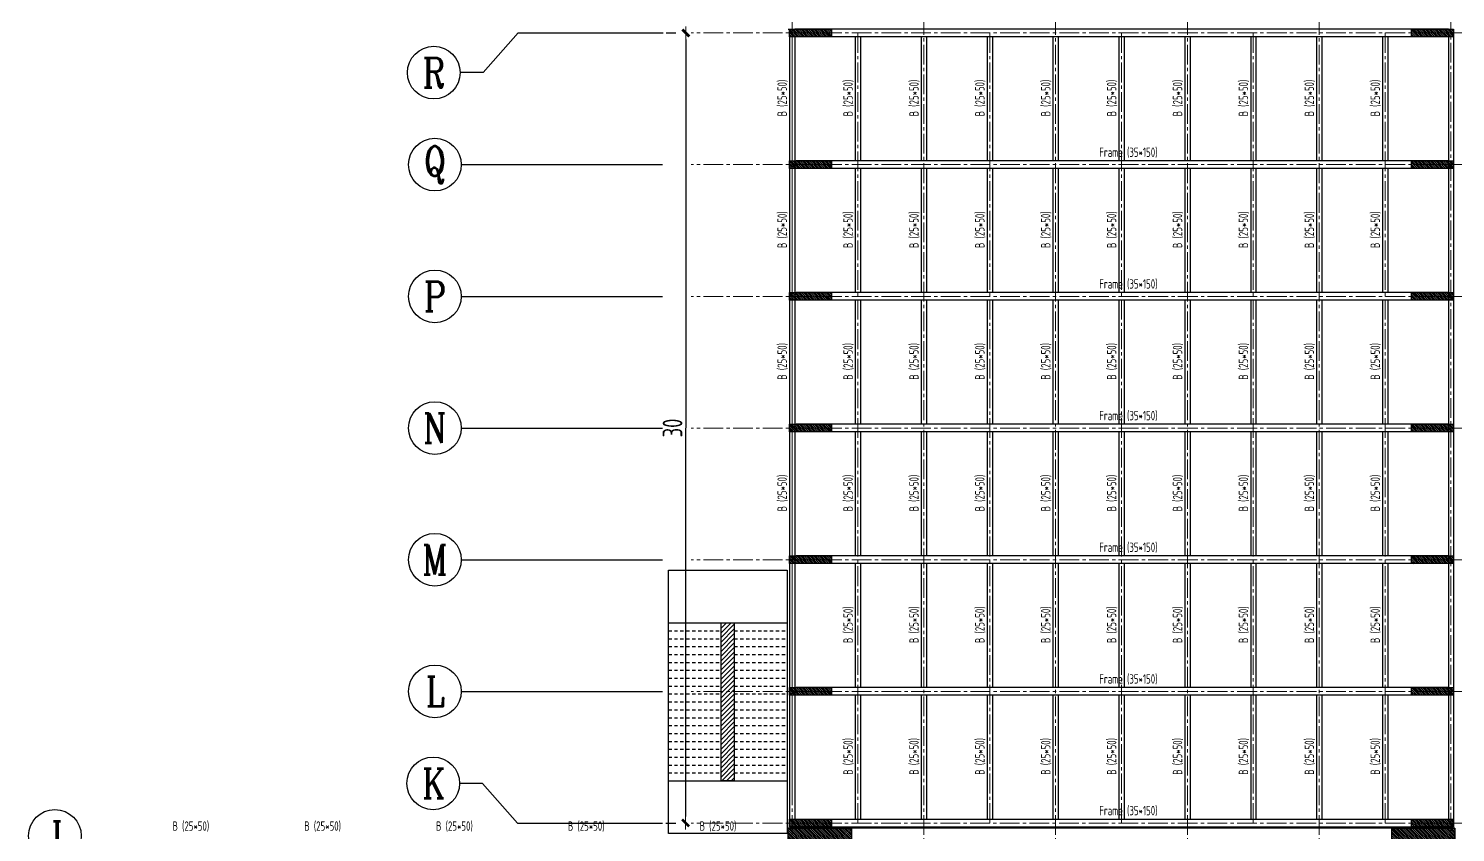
# Model space of a CAD drawing. Header units: metres. Extents: x 202848 to 204724, y 1924431 to 1925550.
# Drawn here: x 203535.5 to 203589.7, y 1924886.4 to 1924916.9 of the extents above; entities that cross this region are included whole.
import ezdxf
from ezdxf.enums import TextEntityAlignment as Align

# ---------------------------------------------------------------- set-up
doc = ezdxf.new("R2010")
doc.units = ezdxf.units.M
doc.header["$MEASUREMENT"] = 0
doc.linetypes.add('CENTER2', pattern=[1.125, 0.75, -0.125, 0.125, -0.125])
doc.linetypes.add('HIDDEN2', pattern=[0.1875, 0.125, -0.0625])
doc.layers.add('Axis', color=1, linetype='CENTER2', lineweight=5)
doc.layers.add('Dimations', color=3, linetype='Continuous', lineweight=5)
for name, color, linetype in [('Axis Name', 8, 'Continuous'), ('Columns', 2, 'Continuous'), ('Frame', 7, 'Continuous'), ('Going', 7, 'HIDDEN2'), ('Stairs', 7, 'Continuous'), ('Walls', 255, 'Continuous'), ('YQ_DIM', 3, 'Continuous'), ('YQ_TEXT', 6, 'Continuous')]:
    doc.layers.add(name, color=color, linetype=linetype)
doc.styles.add('YQ_AXIS', font='COMPLEX.SHX', dxfattribs={"width": 0.8, "bigfont": 'GBCBIG.SHX'})
doc.styles.add('YQ_DIM', font='SUPEROS.SHX', dxfattribs={"width": 0.8, "bigfont": 'HZDX.SHX'})
doc.dimstyles.new('yqm0_250', dxfattribs={"dimscale": 0.25, "dimtxt": 3, "dimasz": 1, "dimexe": 1.5, "dimexo": 3, "dimgap": 0.5, "dimtad": 1, "dimdec": 3, "dimdsep": 46, "dimtxsty": 'YQ_DIM', "dimblk": 'YQTICK', "dimcen": 0, "dimclrd": 256, "dimclre": 256, "dimclrt": 7, "dimadec": 1, "dimazin": 2, "dimtfac": 1, "dimtdec": 4, "dimtix": 1, "dimtmove": 2, "dimatfit": 2, "dimfxl": 1, "dimtolj": 1, "dimtzin": 0, "dimarcsym": 0})
pattern_1 = [(135, (0, 0), (-0.0353553390593, -0.0353553390593), [])]

# ---------------------------------------------------------------- blocks, each defined once
blk = doc.blocks.new('*U12')
for p, q in [((-0.1, 2.35), (-0.1, -2.35)), ((0.1, 2.35), (0.1, -2.35))]:
    blk.add_line(p, q)
blk = doc.blocks.new('*U13')
at = {"color": 0, "linetype": 'ByBlock', "lineweight": -2, "transparency": 16777216}
for p in [(0, 0), (2.5, 0), (5, 0), (7.5, 0), (10, 0), (12.5, 0), (15, 0), (17.5, 0), (20, 0), (0, -5), (2.5, -5), (5, -5), (7.5, -5), (10, -5), (12.5, -5), (15, -5), (17.5, -5), (20, -5), (0, -10), (2.5, -10), (5, -10), (7.5, -10), (10, -10), (12.5, -10), (15, -10), (17.5, -10), (20, -10), (0, -15), (2.5, -15), (5, -15), (7.5, -15), (10, -15), (12.5, -15), (15, -15), (17.5, -15), (20, -15), (0, -20), (2.5, -20), (5, -20), (7.5, -20), (10, -20), (12.5, -20), (15, -20), (17.5, -20), (20, -20), (0, -25), (2.5, -25), (5, -25), (7.5, -25), (10, -25), (12.5, -25), (15, -25), (17.5, -25), (20, -25)]:
    blk.add_blockref('*U12', p, dxfattribs=at)
blk = doc.blocks.new('YQTICK')
blk.add_line((-1, 0), (1, 0))
at = {"const_width": 0.4}
blk.add_lwpolyline([(0.53, 0.53), (-0.53, -0.53)], dxfattribs=at)
blk = doc.blocks.new('*D61')
at = {"layer": 'Defpoints', "color": 0, "transparency": 16777216}
for p in [(203560.456, 1924916.744), (203560.448, 1924886.744), (203560.448, 1924886.744)]:
    blk.add_point(p, dxfattribs=at)
at = {"layer": 'Dimations', "lineweight": -2, "transparency": 16777216}
for p, q in [((203559.706, 1924916.744), (203560.081, 1924916.744)), ((203560.456, 1924916.494), (203560.448, 1924886.994)), ((203559.698, 1924886.744), (203560.073, 1924886.744))]:
    blk.add_line(p, q, dxfattribs=at)
at = {"layer": 'Dimations', "lineweight": -2, "transparency": 16777216, "xscale": 0.25, "yscale": 0.25, "zscale": 0.25}
for p, rotation in [((203560.456, 1924916.744), 89.98404290254005), ((203560.448, 1924886.744), 269.9840429025401)]:
    blk.add_blockref('YQTICK', p, dxfattribs=dict(at, rotation=rotation))
at = {"layer": 'Dimations', "color": 7, "transparency": 16777216, "insert": (203559.952, 1924901.744), "char_height": 0.75, "attachment_point": 5, "rotation": 89.984, "style": 'YQ_DIM'}
blk.add_mtext('\\A1;30', dxfattribs=at)
blk = doc.blocks.new('*U137')
at = {"layer": 'Going'}
for p, q in [((-0.25, 0), (-2.25, 0)), ((2.25, 0), (0.25, 0))]:
    blk.add_line(p, q, dxfattribs=at)
blk = doc.blocks.new('*U138')
at = {"layer": 'Going', "color": 0, "linetype": 'ByBlock', "lineweight": -2, "transparency": 16777216}
for p in [(0, 0), (0, -0.3), (0, -0.6), (0, -0.9), (0, -1.2), (0, -1.5), (0, -1.8), (0, -2.1), (0, -2.4), (0, -2.7), (0, -3), (0, -3.3), (0, -3.6), (0, -3.9), (0, -4.2), (0, -4.5), (0, -4.8), (0, -5.1), (0, -5.4)]:
    blk.add_blockref('*U137', p, dxfattribs=at)

msp = doc.modelspace()

# ---------------------------------------------------------------- hatches: boundary and pattern name
at = {"layer": 'Columns', "transparency": 33554687}
h = msp.add_hatch(dxfattribs=at)
h.set_pattern_fill('ANSI31', color=256, scale=0.4, angle=90)
h.set_pattern_definition(pattern_1)
h.paths.add_polyline_path([(203564.387, 1924916.8935), (203564.387, 1924916.5935), (203565.987, 1924916.5935), (203565.987, 1924916.8935)])
h = msp.add_hatch(dxfattribs=at)
h.set_pattern_fill('ANSI31', color=256, scale=0.4, angle=90)
h.set_pattern_definition(pattern_1)
h.paths.add_polyline_path([(203587.987, 1924916.8935), (203587.987, 1924916.5935), (203589.587, 1924916.5935), (203589.587, 1924916.8935)])
h = msp.add_hatch(dxfattribs=at)
h.set_pattern_fill('ANSI31', color=256, scale=0.4, angle=90)
h.set_pattern_definition(pattern_1)
h.paths.add_polyline_path([(203564.387, 1924911.8935), (203564.387, 1924911.5935), (203565.987, 1924911.5935), (203565.987, 1924911.8935)])
h = msp.add_hatch(dxfattribs=at)
h.set_pattern_fill('ANSI31', color=256, scale=0.4, angle=90)
h.set_pattern_definition(pattern_1)
h.paths.add_polyline_path([(203587.987, 1924911.8935), (203587.987, 1924911.5935), (203589.587, 1924911.5935), (203589.587, 1924911.8935)])
h = msp.add_hatch(dxfattribs=at)
h.set_pattern_fill('ANSI31', color=256, scale=0.4, angle=90)
h.set_pattern_definition(pattern_1)
h.paths.add_polyline_path([(203564.387, 1924906.8935), (203564.387, 1924906.5935), (203565.987, 1924906.5935), (203565.987, 1924906.8935)])
h = msp.add_hatch(dxfattribs=at)
h.set_pattern_fill('ANSI31', color=256, scale=0.4, angle=90)
h.set_pattern_definition(pattern_1)
h.paths.add_polyline_path([(203587.987, 1924906.8935), (203587.987, 1924906.5935), (203589.587, 1924906.5935), (203589.587, 1924906.8935)])
h = msp.add_hatch(dxfattribs=at)
h.set_pattern_fill('ANSI31', color=256, scale=0.4, angle=90)
h.set_pattern_definition(pattern_1)
h.paths.add_polyline_path([(203564.387, 1924901.8935), (203564.387, 1924901.5935), (203565.987, 1924901.5935), (203565.987, 1924901.8935)])
h = msp.add_hatch(dxfattribs=at)
h.set_pattern_fill('ANSI31', color=256, scale=0.4, angle=90)
h.set_pattern_definition(pattern_1)
h.paths.add_polyline_path([(203587.987, 1924901.8935), (203587.987, 1924901.5935), (203589.587, 1924901.5935), (203589.587, 1924901.8935)])
h = msp.add_hatch(dxfattribs=at)
h.set_pattern_fill('ANSI31', color=256, scale=0.4, angle=90)
h.set_pattern_definition(pattern_1)
h.paths.add_polyline_path([(203564.387, 1924896.8935), (203564.387, 1924896.5935), (203565.987, 1924896.5935), (203565.987, 1924896.8935)])
h = msp.add_hatch(dxfattribs=at)
h.set_pattern_fill('ANSI31', color=256, scale=0.4, angle=90)
h.set_pattern_definition(pattern_1)
h.paths.add_polyline_path([(203587.987, 1924896.8935), (203587.987, 1924896.5935), (203589.587, 1924896.5935), (203589.587, 1924896.8935)])
h = msp.add_hatch(dxfattribs=at)
h.set_pattern_fill('ANSI31', color=256, scale=0.4, angle=90)
h.set_pattern_definition(pattern_1)
h.paths.add_polyline_path([(203564.387, 1924891.8935), (203564.387, 1924891.5935), (203565.987, 1924891.5935), (203565.987, 1924891.8935)])
h = msp.add_hatch(dxfattribs=at)
h.set_pattern_fill('ANSI31', color=256, scale=0.4, angle=90)
h.set_pattern_definition(pattern_1)
h.paths.add_polyline_path([(203587.987, 1924891.8935), (203587.987, 1924891.5935), (203589.587, 1924891.5935), (203589.587, 1924891.8935)])
h = msp.add_hatch(dxfattribs=at)
h.set_pattern_fill('ANSI31', color=256, scale=0.4, angle=90)
h.set_pattern_definition(pattern_1)
h.paths.add_polyline_path([(203564.387, 1924886.8935), (203564.387, 1924886.5935), (203565.987, 1924886.5935), (203565.987, 1924886.8935)])
h = msp.add_hatch(dxfattribs=at)
h.set_pattern_fill('ANSI31', color=256, scale=0.4, angle=90)
h.set_pattern_definition(pattern_1)
h.paths.add_polyline_path([(203587.987, 1924886.8935), (203587.987, 1924886.5935), (203589.587, 1924886.5935), (203589.587, 1924886.8935)])
h = msp.add_hatch(dxfattribs=at)
h.set_pattern_fill('ANSI31', color=256, scale=0.4, angle=90)
h.set_pattern_definition(pattern_1)
h.paths.add_polyline_path([(203564.337, 1924886.5535), (203564.337, 1924885.9535), (203566.737, 1924885.9535), (203566.737, 1924886.5535)])
h = msp.add_hatch(dxfattribs=at)
h.set_pattern_fill('ANSI31', color=256, scale=0.4, angle=90)
h.set_pattern_definition(pattern_1)
h.paths.add_polyline_path([(203587.237, 1924886.5535), (203587.237, 1924885.9535), (203589.637, 1924885.9535), (203589.637, 1924886.5535)])
at = {"layer": 'Stairs'}
h = msp.add_hatch(dxfattribs=at)
h.set_pattern_fill('ANSI31', color=256, angle=-180)
h.set_pattern_definition([(225.000000021, (407154.15925, 3849803.08705), (0.088388347681, -0.088388347615), [])])
h.paths.add_polyline_path([(203561.797, 1924888.3435), (203562.297, 1924888.3435), (203562.297, 1924894.3435), (203561.797, 1924894.3435)])

# ---------------------------------------------------------------- linework, layer by layer
at = {"layer": 'Axis'}
for p, q in [((203564.487, 1924941.0455), (203564.487, 1924862.3615)), ((203569.487, 1924941.0455), (203569.487, 1924862.3615)), ((203569.487, 1924941.0455), (203569.487, 1924862.3615)), ((203574.487, 1924941.0455), (203574.487, 1924862.3615)), ((203574.487, 1924941.0455), (203574.487, 1924862.3615)), ((203579.487, 1924941.0455), (203579.487, 1924862.3615)), ((203579.487, 1924941.0455), (203579.487, 1924862.3615)), ((203584.487, 1924941.0455), (203584.487, 1924862.3615)), ((203584.487, 1924941.0455), (203584.487, 1924862.3615)), ((203589.487, 1924941.1255), (203589.487, 1924862.3615)), ((203593.3786, 1924916.7435), (203560.655, 1924916.7435)), ((203564.487, 1924916.8935), (203564.487, 1924887.4935)), ((203566.987, 1924916.7435), (203566.987, 1924886.7435)), ((203571.987, 1924916.7435), (203571.987, 1924886.7435)), ((203576.987, 1924916.7435), (203576.987, 1924886.7435)), ((203581.987, 1924916.7435), (203581.987, 1924886.7435)), ((203586.987, 1924916.7435), (203586.987, 1924886.7435)), ((203593.3786, 1924911.7435), (203560.655, 1924911.7435)), ((203593.3786, 1924906.7435), (203560.655, 1924906.7435)), ((203593.3786, 1924901.7435), (203560.655, 1924901.7435)), ((203593.3786, 1924896.7435), (203560.655, 1924896.7435)), ((203593.3786, 1924891.7435), (203560.655, 1924891.7435)), ((203593.3702, 1924886.7435), (203560.655, 1924886.7435))]:
    msp.add_line(p, q, dxfattribs=at)
at = {"layer": 'Axis Name'}
for p, q in [((203554.0959, 1924916.7435), (203552.7627, 1924915.2372)), ((203554.0959, 1924916.7435), (203559.5959, 1924916.7435)), ((203552.7627, 1924915.2372), (203551.8934, 1924915.2372)), ((203551.9364, 1924911.7435), (203559.5766, 1924911.7435)), ((203551.9364, 1924906.7435), (203559.5766, 1924906.7435)), ((203551.9364, 1924901.7435), (203559.5766, 1924901.7435)), ((203551.9364, 1924896.7435), (203559.5766, 1924896.7435)), ((203551.9364, 1924891.7435), (203559.5766, 1924891.7435)), ((203552.7434, 1924888.2499), (203551.8741, 1924888.2499)), ((203554.0766, 1924886.7435), (203552.7434, 1924888.2499)), ((203554.0766, 1924886.7435), (203559.5766, 1924886.7435))]:
    msp.add_line(p, q, dxfattribs=at)
for centre in [(203550.8934, 1924915.2372), (203550.9364, 1924911.7435), (203550.9364, 1924906.7435), (203550.9364, 1924901.7435), (203550.9364, 1924896.7435), (203550.9364, 1924891.7435), (203550.8741, 1924888.2499), (203536.5191, 1924886.2535)]:
    msp.add_circle(centre, 1, dxfattribs=at)
at = {"layer": 'Columns'}
for points in [[(203564.387, 1924916.8935), (203565.987, 1924916.8935), (203565.987, 1924916.5935), (203564.387, 1924916.5935)], [(203587.987, 1924916.8935), (203589.587, 1924916.8935), (203589.587, 1924916.5935), (203587.987, 1924916.5935)], [(203564.387, 1924911.8935), (203565.987, 1924911.8935), (203565.987, 1924911.5935), (203564.387, 1924911.5935)], [(203587.987, 1924911.8935), (203589.587, 1924911.8935), (203589.587, 1924911.5935), (203587.987, 1924911.5935)], [(203564.387, 1924906.8935), (203565.987, 1924906.8935), (203565.987, 1924906.5935), (203564.387, 1924906.5935)], [(203587.987, 1924906.8935), (203589.587, 1924906.8935), (203589.587, 1924906.5935), (203587.987, 1924906.5935)], [(203564.387, 1924901.8935), (203565.987, 1924901.8935), (203565.987, 1924901.5935), (203564.387, 1924901.5935)], [(203587.987, 1924901.8935), (203589.587, 1924901.8935), (203589.587, 1924901.5935), (203587.987, 1924901.5935)], [(203564.387, 1924896.8935), (203565.987, 1924896.8935), (203565.987, 1924896.5935), (203564.387, 1924896.5935)], [(203587.987, 1924896.8935), (203589.587, 1924896.8935), (203589.587, 1924896.5935), (203587.987, 1924896.5935)], [(203564.387, 1924891.8935), (203565.987, 1924891.8935), (203565.987, 1924891.5935), (203564.387, 1924891.5935)], [(203587.987, 1924891.8935), (203589.587, 1924891.8935), (203589.587, 1924891.5935), (203587.987, 1924891.5935)], [(203564.387, 1924886.8935), (203565.987, 1924886.8935), (203565.987, 1924886.5935), (203564.387, 1924886.5935)], [(203587.987, 1924886.8935), (203589.587, 1924886.8935), (203589.587, 1924886.5935), (203587.987, 1924886.5935)], [(203564.337, 1924886.5535), (203566.737, 1924886.5535), (203566.737, 1924885.9535), (203564.337, 1924885.9535)], [(203587.237, 1924886.5535), (203589.637, 1924886.5535), (203589.637, 1924885.9535), (203587.237, 1924885.9535)]]:
    msp.add_lwpolyline(points, close=True, dxfattribs=at)
at = {"layer": 'Frame'}
for p, q in [((203564.337, 1924916.8935), (203564.637, 1924916.8935)), ((203589.387, 1924916.8935), (203564.587, 1924916.8935)), ((203589.387, 1924916.5935), (203564.587, 1924916.5935)), ((203589.387, 1924911.8935), (203564.637, 1924911.8935)), ((203589.387, 1924911.5935), (203564.637, 1924911.5935)), ((203589.387, 1924906.8935), (203564.637, 1924906.8935)), ((203589.387, 1924906.5935), (203564.637, 1924906.5935)), ((203589.387, 1924901.8935), (203564.637, 1924901.8935)), ((203589.387, 1924901.5935), (203564.637, 1924901.5935)), ((203589.387, 1924896.8935), (203564.637, 1924896.8935)), ((203589.387, 1924896.5935), (203564.637, 1924896.5935)), ((203589.387, 1924891.8935), (203564.637, 1924891.8935)), ((203589.387, 1924891.5935), (203564.637, 1924891.5935)), ((203564.637, 1924886.8935), (203589.387, 1924886.8935)), ((203589.637, 1924886.5535), (203564.337, 1924886.5535)), ((203564.637, 1924886.5935), (203589.387, 1924886.5935)), ((203589.637, 1924866.1535), (203589.637, 1924886.4535))]:
    msp.add_line(p, q, dxfattribs=at)
at = {"layer": 'Stairs'}
for p, q in [((203559.797, 1924894.3435), (203564.297, 1924894.3435)), ((203559.797, 1924894.3435), (203564.297, 1924894.3435)), ((203559.797, 1924888.3435), (203564.297, 1924888.3435))]:
    msp.add_line(p, q, dxfattribs=at)
for points in [[(203564.297, 1924886.3435), (203559.797, 1924886.3435), (203559.797, 1924896.3435), (203564.297, 1924896.3435)], [(203562.297, 1924888.3435), (203561.797, 1924888.3435), (203561.797, 1924894.3435), (203562.297, 1924894.3435)]]:
    msp.add_lwpolyline(points, close=True, dxfattribs=at)
at = {"layer": 'Walls'}
for p, q in [((203564.387, 1924916.5935), (203564.387, 1924886.8935)), ((203564.587, 1924916.5935), (203564.587, 1924886.8935)), ((203589.387, 1924916.5935), (203589.387, 1924886.8935)), ((203589.587, 1924916.5935), (203589.587, 1924886.8935))]:
    msp.add_line(p, q, dxfattribs=at)
at = {"layer": 'YQ_TEXT'}
for points in [[(203563.3497, 1924893.577, 0, 0.1667, 0), (203563.3497, 1924894.077, 0, 0, 0), (203563.3497, 1924894.837, 0, 0, 0)], [(203560.7994, 1924888.7712, 0, 0.1667, 0), (203560.7994, 1924888.2712, 0, 0, 0), (203560.7994, 1924887.5112, 0, 0, 0)]]:
    msp.add_lwpolyline(points, format="xyseb", dxfattribs=at)

# ---------------------------------------------------------------- block references
msp.add_blockref('*U13', (203566.987, 1924914.2435))
at = {"layer": 'Going', "rotation": 180.0000000213443}
msp.add_blockref('*U138', (203562.047, 1924888.6435), dxfattribs=at)

# ---------------------------------------------------------------- texts
at = {"layer": 'Axis Name', "color": 7, "style": 'YQ_AXIS', "width": 0.8}
for s, p in [('R', (203550.8934, 1924915.2372)), ('Q', (203550.9364, 1924911.7435)), ('P', (203550.9364, 1924906.7435)), ('N', (203550.9364, 1924901.7435)), ('M', (203550.9364, 1924896.7435)), ('L', (203550.9364, 1924891.7435)), ('K', (203550.8741, 1924888.2499)), ('J', (203536.5191, 1924886.2535))]:
    msp.add_text(s, height=1.125, dxfattribs=at).set_placement(p, align=Align.MIDDLE)
at = {"layer": 'YQ_DIM', "char_height": 0.35659, "attachment_point": 5, "rotation": 90, "style": 'YQ_DIM'}
for insert in [(203564.1298, 1924914.2742), (203566.6298, 1924914.2742), (203569.1298, 1924914.2742), (203571.6298, 1924914.2742), (203574.1298, 1924914.2742), (203576.6298, 1924914.2742), (203579.1298, 1924914.2742), (203581.6298, 1924914.2742), (203584.1298, 1924914.2742), (203586.6298, 1924914.2742), (203564.1298, 1924909.2742), (203566.6298, 1924909.2742), (203569.1298, 1924909.2742), (203571.6298, 1924909.2742), (203574.1298, 1924909.2742), (203576.6298, 1924909.2742), (203579.1298, 1924909.2742), (203581.6298, 1924909.2742), (203584.1298, 1924909.2742), (203586.6298, 1924909.2742), (203564.1298, 1924904.2742), (203566.6298, 1924904.2742), (203569.1298, 1924904.2742), (203571.6298, 1924904.2742), (203574.1298, 1924904.2742), (203576.6298, 1924904.2742), (203579.1298, 1924904.2742), (203581.6298, 1924904.2742), (203584.1298, 1924904.2742), (203586.6298, 1924904.2742), (203564.1298, 1924899.2742), (203566.6298, 1924899.2742), (203569.1298, 1924899.2742), (203571.6298, 1924899.2742), (203574.1298, 1924899.2742), (203576.6298, 1924899.2742), (203579.1298, 1924899.2742), (203581.6298, 1924899.2742), (203584.1298, 1924899.2742), (203586.6298, 1924899.2742), (203566.6298, 1924894.2742), (203569.1298, 1924894.2742), (203571.6298, 1924894.2742), (203574.1298, 1924894.2742), (203576.6298, 1924894.2742), (203579.1298, 1924894.2742), (203581.6298, 1924894.2742), (203584.1298, 1924894.2742), (203586.6298, 1924894.2742), (203566.6298, 1924889.2742), (203569.1298, 1924889.2742), (203571.6298, 1924889.2742), (203574.1298, 1924889.2742), (203576.6298, 1924889.2742), (203579.1298, 1924889.2742), (203581.6298, 1924889.2742), (203584.1298, 1924889.2742), (203586.6298, 1924889.2742)]:
    msp.add_mtext_dynamic_manual_height_columns('B (25*50)', width=3.19714, gutter_width=1.7829, heights=[1.5932], dxfattribs=dict(at, insert=insert))
at = {"layer": 'YQ_DIM', "attachment_point": 5, "style": 'YQ_DIM'}
for s, insert, char_height in [('Frame (35*150)', (203577.2492, 1924912.198), 0.356585), ('Frame (35*150)', (203577.2492, 1924907.198), 0.356585), ('Frame (35*150)', (203577.2492, 1924902.198), 0.356585), ('Frame (35*150)', (203577.2492, 1924897.198), 0.356585), ('Frame (35*150)', (203577.2492, 1924892.198), 0.356585), ('Frame (35*150)', (203577.2492, 1924887.198), 0.356585), ('B (25*50)', (203541.6777, 1924886.6107), 0.35659), ('B (25*50)', (203546.6777, 1924886.6107), 0.35659), ('B (25*50)', (203551.6777, 1924886.6107), 0.35659), ('B (25*50)', (203556.6777, 1924886.6107), 0.35659), ('B (25*50)', (203561.6777, 1924886.6107), 0.35659)]:
    msp.add_mtext_dynamic_manual_height_columns(s, width=3.19714, gutter_width=1.7829, heights=[1.5932], dxfattribs=dict(at, insert=insert, char_height=char_height))

# ---------------------------------------------------------------- dimensions: what is measured, and where the dimension line sits
at = {"layer": 'Dimations'}
dim = msp.add_aligned_dim(p1=(203560.4559, 1924916.7435), p2=(203560.4475, 1924886.7435), distance=0, dimstyle='yqm0_250', dxfattribs=at)
dim.commit()
dim.dimension.update_dxf_attribs({"geometry": '*D61', "text_midpoint": (203559.9517, 1924901.7436)})

doc.saveas('drawing.dxf')
